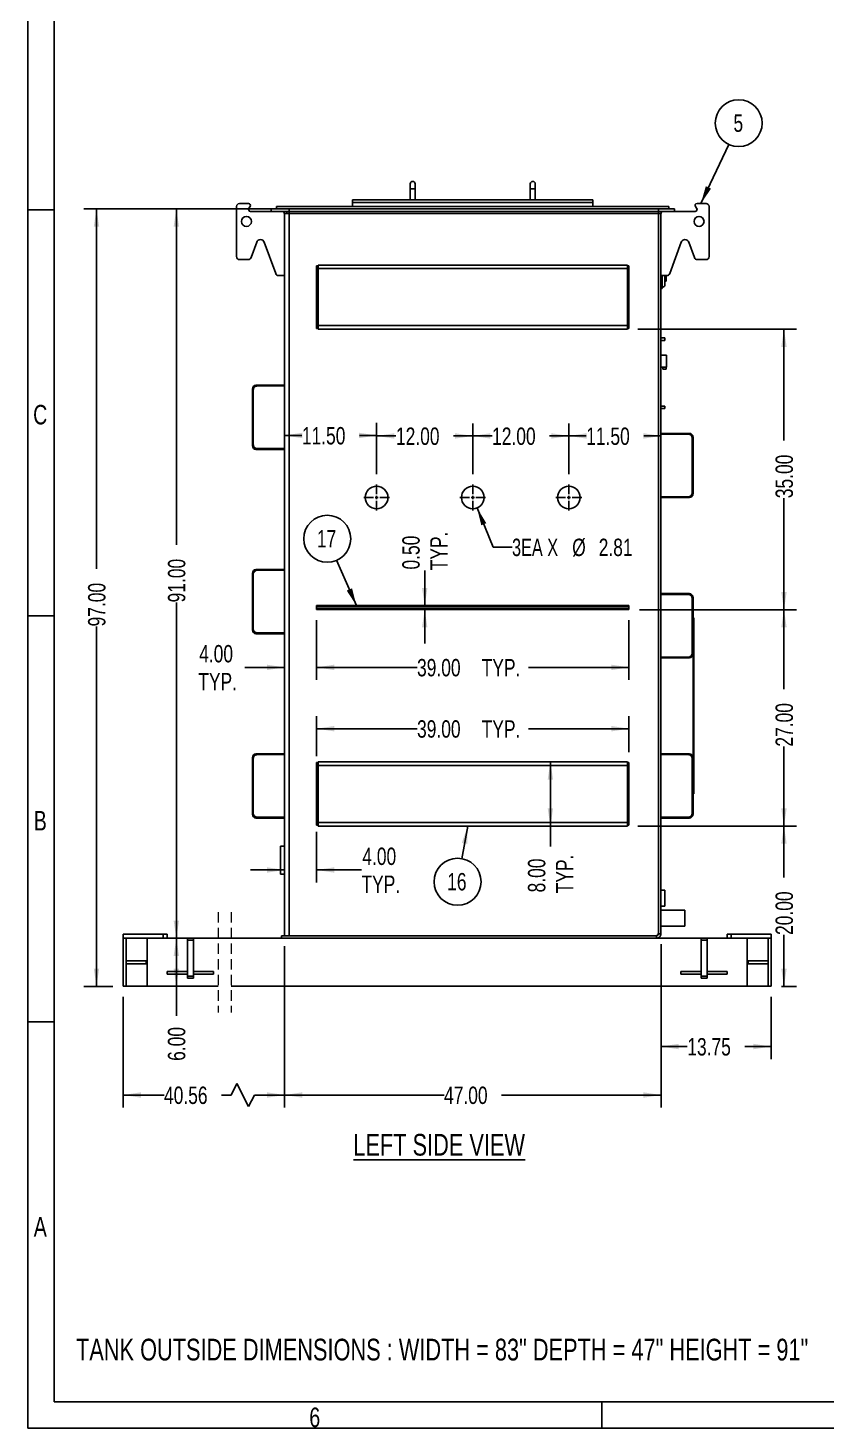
# Model space of a CAD drawing. Header units: inches. Extents: x 0 to 430, y 0 to 304.
# Drawn here: x 0 to 99.6, y 0 to 174.7 of the extents above; entities that cross this region are included whole.
import ezdxf

# ---------------------------------------------------------------- set-up
doc = ezdxf.new("R2010")
doc.units = ezdxf.units.IN
doc.header["$LTSCALE"] = 26
doc.header["$MEASUREMENT"] = 0
doc.linetypes.add('CENTERX2', pattern=[0.8, 0.5, -0.1, 0.1, -0.1])
doc.linetypes.add('HIDDEN', pattern=[0.075, 0.05, -0.025])
doc.layers.add('FORMAT', color=7, linetype='Continuous')
doc.styles.add('SLDTEXTSTYLE0', font='TXT', dxfattribs={"width": 0.75})
doc.styles.add('SLDTEXTSTYLE4', font='TXT', dxfattribs={"width": 0.7})
doc.dimstyles.new('SLDDIMSTYLE1', dxfattribs={"dimtxt": 2.208984, "dimasz": 2.208984, "dimexe": 0, "dimexo": 0.0625, "dimgap": 0.552246, "dimtad": 0, "dimrnd": 1e-09, "dimzin": 12, "dimdsep": 46, "dimtxsty": 'SLDTEXTSTYLE0', "dimsah": 1, "dimcen": 0.09, "dimadec": 0, "dimazin": 3, "dimtfac": 1, "dimtofl": 0, "dimtmove": 0, "dimatfit": 3, "dimfxl": 0, "dimfrac": 2, "dimtolj": 1, "dimtzin": 12, "dimarcsym": 0})
doc.dimstyles.new('SLDDIMSTYLE3', dxfattribs={"dimtxt": 2.208984, "dimasz": 2.208984, "dimexe": 0, "dimexo": 0.0625, "dimgap": 0.552246, "dimtad": 0, "dimrnd": 1e-09, "dimzin": 4, "dimdsep": 46, "dimtxsty": 'SLDTEXTSTYLE0', "dimsah": 1, "dimcen": 0.09, "dimadec": 0, "dimazin": 1, "dimtfac": 1, "dimtofl": 0, "dimtmove": 0, "dimatfit": 3, "dimfxl": 0, "dimfrac": 2, "dimtolj": 1, "dimtzin": 12, "dimarcsym": 0})
doc.dimstyles.new('SLDDIMSTYLE4', dxfattribs={"dimtxt": 2.208984, "dimasz": 2.208984, "dimexe": 0, "dimexo": 0.0625, "dimgap": 0.552246, "dimtad": 0, "dimrnd": 1e-09, "dimzin": 4, "dimdsep": 46, "dimtxsty": 'SLDTEXTSTYLE0', "dimsah": 1, "dimcen": 0.09, "dimadec": 0, "dimazin": 1, "dimtfac": 1, "dimtmove": 0, "dimatfit": 0, "dimfxl": 0, "dimfrac": 2, "dimtolj": 1, "dimtzin": 12, "dimarcsym": 0})
doc.dimstyles.new('SLDDIMSTYLE5', dxfattribs={"dimtxt": 0.18, "dimasz": 2.208984, "dimexe": 0, "dimexo": 0.0625, "dimgap": 0, "dimtad": 0, "dimtih": 1, "dimtoh": 1, "dimdec": 0, "dimrnd": 1e-09, "dimzin": 0, "dimdsep": 46, "dimtxsty": 'Standard', "dimsah": 1, "dimcen": 0.09, "dimadec": 0, "dimazin": 0, "dimtfac": 2.208984, "dimtdec": 0, "dimtofl": 0, "dimtmove": 0, "dimatfit": 3, "dimfxl": 0, "dimfrac": 2, "dimtolj": 1, "dimtzin": 0, "dimarcsym": 0})
doc.dimstyles.new('SLDDIMSTYLE7', dxfattribs={"dimtxt": 2.208984, "dimasz": 2.208984, "dimexe": 0, "dimexo": 0.0625, "dimgap": 0.552246, "dimtad": 0, "dimrnd": 1e-09, "dimzin": 0, "dimdsep": 46, "dimtxsty": 'SLDTEXTSTYLE0', "dimsah": 1, "dimcen": 0.09, "dimadec": 0, "dimazin": 0, "dimtfac": 1, "dimtmove": 0, "dimatfit": 0, "dimfxl": 0, "dimfrac": 2, "dimtolj": 1, "dimtzin": 12, "dimarcsym": 0})
doc.dimstyles.new('SLDDIMSTYLE8', dxfattribs={"dimtxt": 2.208984, "dimasz": 2.208984, "dimexe": 0, "dimexo": 0.0625, "dimgap": 0.552246, "dimtad": 0, "dimtih": 1, "dimtoh": 1, "dimrnd": 1e-09, "dimzin": 12, "dimdsep": 46, "dimtxsty": 'SLDTEXTSTYLE0', "dimsah": 1, "dimcen": 0, "dimadec": 0, "dimazin": 3, "dimtfac": 1, "dimtofl": 0, "dimtmove": 0, "dimatfit": 3, "dimfxl": 0, "dimfrac": 2, "dimtolj": 1, "dimtzin": 12, "dimarcsym": 0})

# ---------------------------------------------------------------- blocks, each defined once
blk = doc.blocks.new('Drawing View40')
at = {"color": 7, "linetype": 'Continuous', "lineweight": 25}
for p, q in [((-15, 0.62), (-15, 0)), ((-15, 0), (-15, -1.37)), ((-15, 0), (-14.38, 0)), ((-14.38, 0), (-14.38, 0.62)), ((-14.38, -1.37), (-14.38, 0)), ((0, 0.62), (0, 0)), ((0, 0), (0, -1.37)), ((0, 0), (0.62, 0)), ((0.62, 0), (0.62, 0.62)), ((0.62, -1.37), (0.62, 0)), ((-22.19, -1.37), (-22.19, -1.69)), ((-22.19, -1.37), (7.81, -1.37)), ((-22.19, -1.69), (7.81, -1.69)), ((-22.19, -1.69), (-22.19, -2.19)), ((7.81, -1.69), (-22.19, -1.69)), ((7.81, -1.37), (7.81, -1.69)), ((7.81, -1.69), (7.81, -2.19)), ((-36.69, -2.19), (-36.69, -8.44)), ((-35.19, -1.81), (-36.31, -1.81)), ((-35.14, -2.41), (-34.99, -2.21)), ((-32.37, -2.81), (-34.94, -2.81)), ((-32.37, -2.5), (-30.12, -2.5)), ((-32.37, -2.81), (-32.37, -2.5)), ((-32.37, -2.81), (-30.12, -2.81)), ((-31.69, -2.19), (17.31, -2.19)), ((-31.69, -2.5), (-31.69, -2.19)), ((-30.69, -3.06), (-30.69, -93.19)), ((-30.12, -3.06), (-30.69, -3.06)), ((-30.12, -2.81), (-30.12, -2.5)), ((-30.12, -2.5), (-30.12, -2.81)), ((16, -2.5), (-30.12, -2.5)), ((16, -2.81), (-30.12, -2.81)), ((-30.12, -2.81), (-30.12, -3.06)), ((-30.12, -3.06), (16, -3.06)), ((-30.12, -3.06), (-30.12, -93.19)), ((16, -2.81), (16, -2.5)), ((16, -2.5), (18, -2.5)), ((16, -2.5), (16, -2.81)), ((16, -2.81), (18, -2.81)), ((16, -3.06), (16, -2.81)), ((16, -3.06), (16, -92.94)), ((16.31, -3.06), (16, -3.06)), ((16.31, -3.06), (16.31, -92.94)), ((17.31, -2.19), (17.31, -2.5)), ((18, -2.81), (18, -2.5)), ((18, -2.81), (20.56, -2.81)), ((20.76, -2.41), (20.61, -2.21)), ((20.81, -1.81), (21.94, -1.81)), ((22.31, -2.19), (22.31, -8.44)), ((-34.86, -8.57), (-34.16, -6.64)), ((-33.22, -6.64), (-31.78, -10.57)), ((18.84, -6.64), (17.4, -10.57)), ((20.49, -8.57), (19.78, -6.64)), ((-35.22, -8.81), (-36.31, -8.81)), ((-26.5, -9.59), (-26.69, -9.59)), ((-26.69, -9.59), (-26.69, -10.09)), ((-26.5, -10.09), (-26.69, -10.09)), ((-26.69, -10.09), (-26.69, -16.91)), ((-26.5, -9.94), (-26.5, -9.5)), ((12.12, -9.5), (-26.5, -9.5)), ((12.12, -9.94), (-26.5, -9.94)), ((-26.5, -9.94), (-26.5, -17.06)), ((12.12, -9.5), (12.12, -9.94)), ((12.31, -9.59), (12.12, -9.59)), ((12.12, -17.06), (12.12, -9.94)), ((12.31, -10.09), (12.12, -10.09)), ((12.31, -9.59), (12.31, -10.09)), ((12.31, -10.09), (12.31, -16.91)), ((20.84, -8.81), (21.94, -8.81)), ((-31.43, -10.81), (-30.69, -10.81)), ((17.05, -10.81), (16.31, -10.81)), ((16.45, -12.41), (16.45, -10.81)), ((16.47, -10.81), (16.47, -12.4)), ((16.8, -12.11), (16.8, -10.89)), ((16.81, -10.91), (16.81, -12.09)), ((16.81, -11.5), (16.94, -11.5)), ((16.94, -10.81), (16.94, -11.5)), ((16.31, -12.41), (16.45, -12.41)), ((-26.5, -16.91), (-26.69, -16.91)), ((-26.69, -16.91), (-26.69, -17.41)), ((-26.5, -17.41), (-26.69, -17.41)), ((-26.5, -17.5), (-26.5, -17.06)), ((-26.5, -17.06), (12.12, -17.06)), ((12.31, -16.91), (12.12, -16.91)), ((12.12, -17.06), (12.12, -17.5)), ((12.31, -17.41), (12.12, -17.41)), ((12.31, -16.91), (12.31, -17.41)), ((-26.5, -17.5), (12.12, -17.5)), ((16.81, -18.59), (16.31, -18.59)), ((16.31, -18.91), (16.81, -18.91)), ((16.81, -18.59), (16.81, -18.91)), ((17, -20.75), (16.31, -20.75)), ((17, -20.75), (17, -22.25)), ((16.31, -22.25), (16.56, -22.25)), ((16.56, -22.25), (16.56, -22.5)), ((16.94, -22.25), (16.56, -22.25)), ((16.94, -22.5), (16.56, -22.5)), ((16.94, -22.25), (17, -22.25)), ((16.94, -22.5), (16.94, -22.25)), ((-34.69, -32.06), (-34.69, -24.94)), ((-34.57, -24.94), (-34.69, -24.94)), ((-34.59, -25.09), (-34.59, -31.91)), ((-34.25, -24.5), (-30.69, -24.5)), ((-34.25, -24.62), (-34.25, -24.5)), ((-30.69, -24.59), (-34.09, -24.59)), ((16.81, -27.09), (16.31, -27.09)), ((16.31, -27.41), (16.81, -27.41)), ((16.81, -27.09), (16.81, -27.41)), ((16.31, -30.5), (19.87, -30.5)), ((16.31, -30.59), (19.72, -30.59)), ((19.87, -30.62), (19.87, -30.5)), ((20.19, -30.94), (20.31, -30.94)), ((20.22, -31.09), (20.22, -37.91)), ((20.31, -30.94), (20.31, -38.06)), ((-34.57, -32.06), (-34.69, -32.06)), ((-34.25, -32.38), (-34.25, -32.5)), ((-30.69, -32.5), (-34.25, -32.5)), ((-34.09, -32.41), (-30.69, -32.41)), ((19.72, -38.41), (16.31, -38.41)), ((19.87, -38.38), (19.87, -38.5)), ((20.19, -38.06), (20.31, -38.06)), ((19.87, -38.5), (16.31, -38.5)), ((-34.69, -55.06), (-34.69, -47.94)), ((-34.57, -47.94), (-34.69, -47.94)), ((-34.59, -48.09), (-34.59, -54.91)), ((-34.25, -47.5), (-30.69, -47.5)), ((-34.25, -47.62), (-34.25, -47.5)), ((-30.69, -47.59), (-34.09, -47.59)), ((16.31, -50.5), (19.87, -50.5)), ((16.31, -50.59), (19.72, -50.59)), ((19.87, -50.62), (19.87, -50.5)), ((12.31, -52), (-26.69, -52)), ((-26.69, -52), (-26.69, -52.13)), ((12.31, -52.13), (-26.69, -52.13)), ((-26.69, -52.13), (-26.69, -52.38)), ((12.31, -52.38), (-26.69, -52.38)), ((-26.69, -52.38), (-26.69, -52.5)), ((12.31, -52), (12.31, -52.13)), ((12.31, -52.13), (12.31, -52.38)), ((12.31, -52.38), (12.31, -52.5)), ((20.19, -50.94), (20.31, -50.94)), ((20.22, -51.09), (20.22, -57.91)), ((20.31, -50.94), (20.31, -58.06)), ((12.31, -52.5), (-26.69, -52.5)), ((20.42, -53.5), (20.31, -53.5)), ((20.42, -53.5), (20.42, -75.5)), ((-34.57, -55.06), (-34.69, -55.06)), ((-34.25, -55.38), (-34.25, -55.5)), ((-30.69, -55.5), (-34.25, -55.5)), ((-34.09, -55.41), (-30.69, -55.41)), ((19.72, -58.41), (16.31, -58.41)), ((19.87, -58.5), (16.31, -58.5)), ((19.87, -58.38), (19.87, -58.5)), ((20.19, -58.06), (20.31, -58.06)), ((20.31, -58.06), (20.31, -70.94)), ((-34.69, -78.06), (-34.69, -70.94)), ((-34.57, -70.94), (-34.69, -70.94)), ((-34.59, -71.09), (-34.59, -77.91)), ((-34.25, -70.5), (-30.69, -70.5)), ((-34.25, -70.62), (-34.25, -70.5)), ((-30.69, -70.59), (-34.09, -70.59)), ((-26.5, -71.59), (-26.69, -71.59)), ((-26.69, -71.59), (-26.69, -72.09)), ((-26.5, -71.94), (-26.5, -71.5)), ((12.12, -71.5), (-26.5, -71.5)), ((12.12, -71.5), (12.12, -71.94)), ((12.31, -71.59), (12.12, -71.59)), ((12.31, -71.59), (12.31, -72.09)), ((16.31, -70.5), (19.87, -70.5)), ((16.31, -70.59), (19.72, -70.59)), ((19.87, -70.62), (19.87, -70.5)), ((20.19, -70.94), (20.31, -70.94)), ((20.22, -71.09), (20.22, -77.91)), ((20.31, -70.94), (20.31, -78.06)), ((-26.5, -72.09), (-26.69, -72.09)), ((-26.69, -72.09), (-26.69, -78.91)), ((12.12, -71.94), (-26.5, -71.94)), ((-26.5, -71.94), (-26.5, -79.06)), ((12.12, -79.06), (12.12, -71.94)), ((12.31, -72.09), (12.12, -72.09)), ((12.31, -72.09), (12.31, -78.91)), ((20.42, -75.5), (20.31, -75.5)), ((-34.57, -78.06), (-34.69, -78.06)), ((-34.25, -78.38), (-34.25, -78.5)), ((-30.69, -78.5), (-34.25, -78.5)), ((-34.09, -78.41), (-30.69, -78.41)), ((19.72, -78.41), (16.31, -78.41)), ((19.87, -78.5), (16.31, -78.5)), ((19.87, -78.38), (19.87, -78.5)), ((20.19, -78.06), (20.31, -78.06)), ((-26.5, -78.91), (-26.69, -78.91)), ((-26.69, -78.91), (-26.69, -79.41)), ((-26.5, -79.41), (-26.69, -79.41)), ((-26.5, -79.5), (-26.5, -79.06)), ((-26.5, -79.06), (12.12, -79.06)), ((-26.5, -79.5), (12.12, -79.5)), ((12.31, -78.91), (12.12, -78.91)), ((12.12, -79.06), (12.12, -79.5)), ((12.31, -79.41), (12.12, -79.41)), ((12.31, -78.91), (12.31, -79.41)), ((-30.69, -82), (-31.19, -82)), ((-31.19, -82), (-31.19, -85.5)), ((-30.69, -85.5), (-31.19, -85.5)), ((16.31, -87.5), (16.81, -87.5)), ((16.81, -89.5), (16.81, -87.5)), ((16.31, -89.5), (16.81, -89.5)), ((19.31, -90), (16.31, -90)), ((19.31, -90), (19.31, -92)), ((16.31, -92), (19.31, -92)), ((-50.82, -93.5), (-50.82, -93)), ((-50.82, -93), (-45.82, -93)), ((-50.82, -93.5), (-45.82, -93.5)), ((-50.82, -93.5), (-50.45, -93.5)), ((-50.82, -99.5), (-50.82, -93.5)), ((-50.45, -99.5), (-50.45, -93.5)), ((-47.82, -99.5), (-47.82, -93.5)), ((-45.82, -93.5), (-45.82, -93)), ((-45.82, -93), (-45.32, -93)), ((-45.32, -93.5), (-45.82, -93.5)), ((-45.32, -93), (-45.32, -93.5)), ((-45.32, -93.5), (-42.82, -93.5)), ((-42.82, -93.5), (-42.07, -93.5)), ((-42.82, -93.5), (-42.82, -93.75)), ((-42.82, -93.75), (-42.07, -93.75)), ((-42.82, -98.25), (-42.82, -93.75)), ((-42.07, -93.5), (-38.98, -93.5)), ((-42.07, -93.5), (-42.07, -93.75)), ((-42.07, -93.75), (-42.07, -98.25)), ((-37.35, -93.5), (-31.06, -93.5)), ((-31.06, -93.5), (-31.06, -93.19)), ((15.75, -93.19), (-31.06, -93.19)), ((15.75, -93.5), (-31.06, -93.5)), ((15.75, -93.19), (15.75, -93.5)), ((15.75, -93.5), (21.31, -93.5)), ((16, -92.94), (16.31, -92.94)), ((21.31, -93.5), (22.06, -93.5)), ((21.31, -93.75), (21.31, -93.5)), ((21.31, -93.75), (22.06, -93.75)), ((21.31, -98.25), (21.31, -93.75)), ((22.06, -93.5), (24.56, -93.5)), ((22.06, -93.75), (22.06, -93.5)), ((22.06, -93.75), (22.06, -98.25)), ((24.56, -93.5), (24.56, -93)), ((24.56, -93), (25.06, -93)), ((25.06, -93.5), (24.56, -93.5)), ((25.06, -93), (25.06, -93.5)), ((25.06, -93), (30.06, -93)), ((25.06, -93.5), (30.06, -93.5)), ((27.06, -99.5), (27.06, -93.5)), ((29.69, -93.5), (30.06, -93.5)), ((29.69, -99.5), (29.69, -93.5)), ((30.06, -93.5), (30.06, -93)), ((30.06, -99.5), (30.06, -93.5)), ((-50.45, -96.31), (-47.95, -96.31)), ((-50.45, -96.69), (-47.95, -96.69)), ((-47.95, -96.31), (-47.95, -96.69)), ((-45.32, -97.63), (-45.32, -98)), ((-45.32, -97.63), (-42.82, -97.63)), ((-42.07, -97.63), (-39.57, -97.63)), ((-39.57, -97.63), (-39.57, -98)), ((18.81, -97.63), (18.81, -98)), ((18.81, -97.63), (21.31, -97.63)), ((22.06, -97.63), (24.56, -97.63)), ((24.56, -97.63), (24.56, -98)), ((27.19, -96.31), (27.19, -96.69)), ((27.19, -96.31), (29.69, -96.31)), ((27.19, -96.69), (29.69, -96.69)), ((-50.82, -99.5), (-50.45, -99.5)), ((-50.45, -99.5), (-47.82, -99.5)), ((-47.82, -99.5), (-38.98, -99.5)), ((-45.32, -98), (-42.82, -98)), ((-42.82, -98.25), (-42.07, -98.25)), ((-42.82, -98.25), (-42.82, -98.5)), ((-42.82, -98.5), (-42.07, -98.5)), ((-42.07, -98), (-39.57, -98)), ((-42.07, -98.25), (-42.07, -98.5)), ((-37.35, -99.5), (27.06, -99.5)), ((18.81, -98), (21.31, -98)), ((21.31, -98.25), (22.06, -98.25)), ((21.31, -98.5), (21.31, -98.25)), ((21.31, -98.5), (22.06, -98.5)), ((22.06, -98), (24.56, -98)), ((22.06, -98.5), (22.06, -98.25)), ((27.06, -99.5), (29.69, -99.5)), ((29.69, -99.5), (30.06, -99.5))]:
    blk.add_line(p, q, dxfattribs=at)
for centre, radius in [((-35.44, -4.06), 0.625), ((21.06, -4.06), 0.625), ((-19.19, -38.5), 1.41), ((-7.19, -38.5), 1.41), ((4.81, -38.5), 1.41)]:
    blk.add_circle(centre, radius, dxfattribs=at)
for centre, radius, start, end in [((-14.69, 0.62), 0.312, 0.0002, 179.9998), ((0.31, 0.62), 0.312, 0.0002, 179.9998), ((-36.31, -2.19), 0.375, 90.0007, 179.999), ((-35.19, -2.06), 0.25, 323.1302, 90.0002), ((-34.94, -2.56), 0.25, 143.1305, 269.9993), ((-30.99, -3.11), 0.3, 0.0003, 89.9999), ((-30.94, -3.06), 0.25, 359.9994, 90.0014), ((-30.94, -3.06), 0.562, 359.9995, 26.3887), ((16.56, -3.06), 0.563, 153.6132, 179.9994), ((16.61, -3.11), 0.3, 89.9999, 180.0001), ((16.56, -3.06), 0.25, 89.9984, 180.0011), ((20.81, -2.06), 0.25, 90.0001, 216.8698), ((20.56, -2.56), 0.25, 270.0006, 36.8699), ((21.94, -2.19), 0.375, 0.0001, 89.9999), ((-33.69, -6.81), 0.5, 20.1462, 159.8538), ((19.31, -6.81), 0.5, 20.1462, 159.8538), ((-36.31, -8.44), 0.375, 179.9998, 270.0006), ((-35.22, -8.44), 0.375, 269.9986, 339.8549), ((20.84, -8.44), 0.375, 200.1454, 270.0009), ((21.94, -8.44), 0.375, 269.9989, 0.0011), ((-31.43, -10.44), 0.375, 200.1454, 270.0004), ((17.17, -12.85), 0.83, 116.0321, 147.1416), ((17.17, -10.15), 0.83, 233.091, 243.9695), ((16.79, -10.91), 0.02, 359.989, 63.976), ((16.79, -12.09), 0.02, 296.024, 0.011), ((17.05, -10.44), 0.375, 269.9999, 339.8543), ((16.45, -12.39), 0.02, 270.0003, 327.1477), ((-34.25, -24.94), 0.438, 90.0001, 179.9999), ((-34.09, -25.09), 0.5, 90, 180.0001), ((19.72, -31.09), 0.5, 0.0003, 89.9999), ((19.87, -30.94), 0.437, 359.9999, 89.9998), ((-34.25, -32.06), 0.438, 180.0001, 269.9999), ((-34.09, -31.91), 0.5, 179.9999, 270), ((19.72, -37.91), 0.5, 270.0001, 359.9995), ((19.87, -38.06), 0.438, 270.0004, 359.9999), ((-34.25, -47.94), 0.438, 90.0002, 179.9998), ((-34.09, -48.09), 0.5, 90.0001, 180), ((19.72, -51.09), 0.5, 0.0002, 90.0001), ((19.87, -50.94), 0.437, 360, 89.9998), ((-34.25, -55.06), 0.438, 180.0002, 269.9999), ((-34.09, -54.91), 0.5, 180, 270), ((19.72, -57.91), 0.5, 270.0001, 359.9995), ((19.87, -58.06), 0.437, 270.0002, 0.0001), ((-34.25, -70.94), 0.438, 90.0001, 179.9999), ((-34.09, -71.09), 0.5, 90, 180.0001), ((19.72, -71.09), 0.5, 0.0001, 90.0002), ((19.87, -70.94), 0.437, 359.9999, 89.9998), ((-34.25, -78.06), 0.438, 180.0001, 269.9999), ((-34.09, -77.91), 0.5, 180.0001, 269.9998), ((19.72, -77.91), 0.5, 270.0003, 359.9994), ((19.87, -78.06), 0.437, 270.0002, 0.0001), ((15.69, -92.88), 0.313, 270.0003, 0.0001), ((15.75, -92.94), 0.563, 270, 0.0002), ((15.75, -92.94), 0.25, 270.0006, 359.9994)]:
    blk.add_arc(centre, radius, start, end, dxfattribs=at)
blk = doc.blocks.new('_D_34')
at = {"layer": 'FORMAT'}
for p, q in [((32.03, 60.13), (32.03, 39.99)), ((79.03, 60.38), (79.03, 39.99)), ((32.03, 41.55), (51.94, 41.55)), ((79.03, 41.55), (59.12, 41.55))]:
    blk.add_line(p, q, dxfattribs=at)
for points in [[(32.03, 41.55), (34.24, 41.21), (34.24, 41.89)], [(79.03, 41.55), (76.82, 41.89), (76.82, 41.21)]]:
    blk.add_solid(points, dxfattribs=at)
at = {"layer": 'FORMAT', "insert": (51.94, 42.6), "char_height": 2.167, "attachment_point": 1, "style": 'SLDTEXTSTYLE0'}
blk.add_mtext('47.00', dxfattribs=at)
blk = doc.blocks.new('_D_35')
at = {"layer": 'FORMAT'}
for p, q in [((43.53, 119.02), (43.53, 125.41)), ((32.03, 123.85), (34.19, 123.85)), ((43.53, 123.85), (41.37, 123.85))]:
    blk.add_line(p, q, dxfattribs=at)
for points in [[(32.03, 123.85), (34.24, 123.51), (34.24, 124.19)], [(43.53, 123.85), (41.32, 124.19), (41.32, 123.51)]]:
    blk.add_solid(points, dxfattribs=at)
at = {"layer": 'FORMAT', "insert": (34.19, 124.9), "char_height": 2.167, "attachment_point": 1, "style": 'SLDTEXTSTYLE0'}
blk.add_mtext('11.50', dxfattribs=at)
blk = doc.blocks.new('_D_36')
at = {"layer": 'FORMAT'}
for p, q in [((43.53, 119.02), (43.53, 125.35)), ((55.53, 119.02), (55.53, 125.35)), ((43.53, 123.79), (45.94, 123.79)), ((55.53, 123.79), (53.12, 123.79))]:
    blk.add_line(p, q, dxfattribs=at)
for points in [[(43.53, 123.79), (45.74, 123.45), (45.74, 124.13)], [(55.53, 123.79), (53.32, 124.13), (53.32, 123.45)]]:
    blk.add_solid(points, dxfattribs=at)
at = {"layer": 'FORMAT', "insert": (45.94, 124.84), "char_height": 2.167, "attachment_point": 1, "style": 'SLDTEXTSTYLE0'}
blk.add_mtext('12.00', dxfattribs=at)
blk = doc.blocks.new('_D_37')
at = {"layer": 'FORMAT'}
for p, q in [((55.53, 119.02), (55.53, 125.35)), ((67.53, 119.02), (67.53, 125.35)), ((55.53, 123.79), (57.94, 123.79)), ((67.53, 123.79), (65.12, 123.79))]:
    blk.add_line(p, q, dxfattribs=at)
for points in [[(55.53, 123.79), (57.74, 123.45), (57.74, 124.13)], [(67.53, 123.79), (65.32, 124.13), (65.32, 123.45)]]:
    blk.add_solid(points, dxfattribs=at)
at = {"layer": 'FORMAT', "insert": (57.94, 124.84), "char_height": 2.167, "attachment_point": 1, "style": 'SLDTEXTSTYLE0'}
blk.add_mtext('12.00', dxfattribs=at)
blk = doc.blocks.new('_D_38')
at = {"layer": 'FORMAT'}
for p, q in [((67.53, 119.02), (67.53, 125.35)), ((67.53, 123.79), (69.69, 123.79)), ((79.03, 123.79), (76.87, 123.79))]:
    blk.add_line(p, q, dxfattribs=at)
for points in [[(67.53, 123.79), (69.74, 123.45), (69.74, 124.13)], [(79.03, 123.79), (76.82, 124.13), (76.82, 123.45)]]:
    blk.add_solid(points, dxfattribs=at)
at = {"layer": 'FORMAT', "insert": (69.69, 124.84), "char_height": 2.167, "attachment_point": 1, "style": 'SLDTEXTSTYLE0'}
blk.add_mtext('11.50', dxfattribs=at)
blk = doc.blocks.new('_D_39')
at = {"layer": 'FORMAT'}
for p, q in [((36.03, 100.81), (36.03, 93.35)), ((32.03, 94.91), (27.08, 94.91)), ((36.03, 94.91), (40.27, 94.91))]:
    blk.add_line(p, q, dxfattribs=at)
for points in [[(32.03, 94.91), (29.82, 95.25), (29.82, 94.57)], [(36.03, 94.91), (38.24, 94.57), (38.24, 95.25)]]:
    blk.add_solid(points, dxfattribs=at)
at = {"layer": 'FORMAT', "char_height": 2.167, "attachment_point": 1, "style": 'SLDTEXTSTYLE0'}
for s, insert in [('4.00', (21.37, 97.7)), ('TYP.', (21.26, 94.22))]:
    blk.add_mtext(s, dxfattribs=dict(at, insert=insert))
blk = doc.blocks.new('_D_40')
at = {"layer": 'FORMAT'}
for p, q in [((36.03, 100.81), (36.03, 93.35)), ((75.03, 100.81), (75.03, 93.35)), ((36.03, 94.91), (48.57, 94.91)), ((75.03, 94.91), (62.48, 94.91))]:
    blk.add_line(p, q, dxfattribs=at)
for points in [[(36.03, 94.91), (38.24, 94.57), (38.24, 95.25)], [(75.03, 94.91), (72.82, 95.25), (72.82, 94.57)]]:
    blk.add_solid(points, dxfattribs=at)
at = {"layer": 'FORMAT', "char_height": 2.167, "attachment_point": 1, "style": 'SLDTEXTSTYLE0'}
for s, insert in [('39.00', (48.57, 95.96)), ('TYP.', (56.64, 95.96))]:
    blk.add_mtext(s, dxfattribs=dict(at, insert=insert))
blk = doc.blocks.new('_D_41')
at = {"layer": 'FORMAT'}
for p, q in [((49.53, 102.61), (49.53, 107.02)), ((49.53, 102.11), (49.53, 97.87))]:
    blk.add_line(p, q, dxfattribs=at)
for points in [[(49.53, 102.61), (49.87, 104.82), (49.19, 104.82)], [(49.53, 102.11), (49.19, 99.9), (49.87, 99.9)]]:
    blk.add_solid(points, dxfattribs=at)
at = {"layer": 'FORMAT', "char_height": 2.167, "attachment_point": 1, "rotation": 90, "style": 'SLDTEXTSTYLE0'}
for s, insert in [('0.50', (46.73, 107.12)), ('TYP.', (50.22, 107.02))]:
    blk.add_mtext(s, dxfattribs=dict(at, insert=insert))
blk = doc.blocks.new('_D_42')
at = {"layer": 'FORMAT'}
for p, q in [((76.14, 75.11), (95.94, 75.11)), ((94.38, 75.11), (94.38, 68.7)), ((94.38, 55.11), (94.38, 61.52)), ((94.08, 55.11), (95.94, 55.11))]:
    blk.add_line(p, q, dxfattribs=at)
for points in [[(94.38, 75.11), (94.04, 72.9), (94.72, 72.9)], [(94.38, 55.11), (94.72, 57.32), (94.04, 57.32)]]:
    blk.add_solid(points, dxfattribs=at)
at = {"layer": 'FORMAT', "insert": (93.33, 61.52), "char_height": 2.167, "attachment_point": 1, "rotation": 90, "style": 'SLDTEXTSTYLE0'}
blk.add_mtext('20.00', dxfattribs=at)
blk = doc.blocks.new('_D_43')
at = {"layer": 'FORMAT'}
for p, q in [((76.33, 102.11), (95.94, 102.11)), ((94.38, 102.11), (94.38, 92.2)), ((94.38, 75.11), (94.38, 85.02)), ((76.14, 75.11), (95.94, 75.11))]:
    blk.add_line(p, q, dxfattribs=at)
for points in [[(94.38, 102.11), (94.04, 99.9), (94.72, 99.9)], [(94.38, 75.11), (94.72, 77.32), (94.04, 77.32)]]:
    blk.add_solid(points, dxfattribs=at)
at = {"layer": 'FORMAT', "insert": (93.33, 85.02), "char_height": 2.167, "attachment_point": 1, "rotation": 90, "style": 'SLDTEXTSTYLE0'}
blk.add_mtext('27.00', dxfattribs=at)
blk = doc.blocks.new('_D_44')
at = {"layer": 'FORMAT'}
for p, q in [((76.14, 137.11), (95.94, 137.11)), ((94.38, 137.11), (94.38, 123.2)), ((94.38, 102.11), (94.38, 116.02)), ((76.33, 102.11), (95.94, 102.11))]:
    blk.add_line(p, q, dxfattribs=at)
for points in [[(94.38, 137.11), (94.04, 134.9), (94.72, 134.9)], [(94.38, 102.11), (94.72, 104.32), (94.04, 104.32)]]:
    blk.add_solid(points, dxfattribs=at)
at = {"layer": 'FORMAT', "insert": (93.33, 116.02), "char_height": 2.167, "attachment_point": 1, "rotation": 90, "style": 'SLDTEXTSTYLE0'}
blk.add_mtext('35.00', dxfattribs=at)
blk = doc.blocks.new('_D_45')
at = {"layer": 'FORMAT'}
for p, q in [((32.03, 60.13), (32.03, 39.99)), ((11.89, 53.81), (11.89, 39.99)), ((26.09, 42.99), (25.37, 41.55)), ((27.54, 40.1), (26.09, 42.99)), ((11.89, 41.55), (16.98, 41.55)), ((25.37, 41.55), (24.16, 41.55)), ((28.26, 41.55), (27.54, 40.1)), ((32.03, 41.55), (28.26, 41.55))]:
    blk.add_line(p, q, dxfattribs=at)
for points in [[(11.89, 41.55), (14.1, 41.21), (14.1, 41.89)], [(32.03, 41.55), (29.82, 41.89), (29.82, 41.21)]]:
    blk.add_solid(points, dxfattribs=at)
at = {"layer": 'FORMAT', "insert": (16.98, 42.6), "char_height": 2.167, "attachment_point": 1, "style": 'SLDTEXTSTYLE0'}
blk.add_mtext('40.56', dxfattribs=at)
blk = doc.blocks.new('_D_46')
at = {"layer": 'FORMAT'}
for p, q in [((79.03, 60.38), (79.03, 46.04)), ((92.78, 53.81), (92.78, 46.04)), ((79.03, 47.6), (82.31, 47.6)), ((92.78, 47.6), (89.49, 47.6))]:
    blk.add_line(p, q, dxfattribs=at)
for points in [[(79.03, 47.6), (81.24, 47.26), (81.24, 47.94)], [(92.78, 47.6), (90.57, 47.94), (90.57, 47.26)]]:
    blk.add_solid(points, dxfattribs=at)
at = {"layer": 'FORMAT', "insert": (82.31, 48.65), "char_height": 2.167, "attachment_point": 1, "style": 'SLDTEXTSTYLE0'}
blk.add_mtext('13.75', dxfattribs=at)
blk = doc.blocks.new('_D_47')
at = {"layer": 'FORMAT'}
for p, q in [((77.41, 152.11), (16.96, 152.11)), ((18.52, 152.11), (18.52, 110.2)), ((18.52, 61.11), (18.52, 103.02)), ((30.35, 61.11), (16.96, 61.11))]:
    blk.add_line(p, q, dxfattribs=at)
for points in [[(18.52, 152.11), (18.18, 149.9), (18.86, 149.9)], [(18.52, 61.11), (18.86, 63.32), (18.18, 63.32)]]:
    blk.add_solid(points, dxfattribs=at)
at = {"layer": 'FORMAT', "insert": (17.47, 103.02), "char_height": 2.167, "attachment_point": 1, "rotation": 90, "style": 'SLDTEXTSTYLE0'}
blk.add_mtext('91.00', dxfattribs=at)
blk = doc.blocks.new('_D_48')
at = {"layer": 'FORMAT'}
for p, q in [((85.98, 61.11), (16.96, 61.11)), ((18.52, 61.11), (18.52, 55.11)), ((18.52, 55.11), (18.52, 51.42))]:
    blk.add_line(p, q, dxfattribs=at)
for points in [[(18.52, 61.11), (18.18, 58.9), (18.86, 58.9)], [(18.52, 55.11), (18.86, 57.32), (18.18, 57.32)]]:
    blk.add_solid(points, dxfattribs=at)
at = {"layer": 'FORMAT', "insert": (17.47, 45.81), "char_height": 2.167, "attachment_point": 1, "rotation": 90, "style": 'SLDTEXTSTYLE0'}
blk.add_mtext('6.00', dxfattribs=at)
blk = doc.blocks.new('_D_49')
at = {"layer": 'FORMAT'}
for p, q in [((36.03, 74.41), (36.03, 68.07)), ((32.03, 69.63), (27.78, 69.63)), ((36.03, 69.63), (41.63, 69.63))]:
    blk.add_line(p, q, dxfattribs=at)
for points in [[(32.03, 69.63), (29.82, 69.97), (29.82, 69.29)], [(36.03, 69.63), (38.24, 69.29), (38.24, 69.97)]]:
    blk.add_solid(points, dxfattribs=at)
at = {"layer": 'FORMAT', "char_height": 2.167, "attachment_point": 1, "style": 'SLDTEXTSTYLE0'}
for s, insert in [('4.00', (41.74, 72.42)), ('TYP.', (41.63, 68.94))]:
    blk.add_mtext(s, dxfattribs=dict(at, insert=insert))
blk = doc.blocks.new('_D_50')
at = {"layer": 'FORMAT'}
for p, q in [((36.03, 83.82), (36.03, 88.82)), ((75.03, 84.32), (75.03, 88.82)), ((36.03, 87.26), (48.57, 87.26)), ((75.03, 87.26), (62.48, 87.26))]:
    blk.add_line(p, q, dxfattribs=at)
for points in [[(36.03, 87.26), (38.24, 86.92), (38.24, 87.6)], [(75.03, 87.26), (72.82, 87.6), (72.82, 86.92)]]:
    blk.add_solid(points, dxfattribs=at)
at = {"layer": 'FORMAT', "char_height": 2.167, "attachment_point": 1, "style": 'SLDTEXTSTYLE0'}
for s, insert in [('39.00', (48.57, 88.31)), ('TYP.', (56.64, 88.31))]:
    blk.add_mtext(s, dxfattribs=dict(at, insert=insert))
blk = doc.blocks.new('_D_51')
at = {"layer": 'FORMAT'}
for p, q in [((65.22, 83.11), (65.22, 75.11)), ((65.22, 75.11), (65.22, 72.54))]:
    blk.add_line(p, q, dxfattribs=at)
for points in [[(65.22, 83.11), (64.88, 80.9), (65.56, 80.9)], [(65.22, 75.11), (65.56, 77.32), (64.88, 77.32)]]:
    blk.add_solid(points, dxfattribs=at)
at = {"layer": 'FORMAT', "char_height": 2.167, "attachment_point": 1, "rotation": 90, "style": 'SLDTEXTSTYLE0'}
for s, insert in [('8.00', (62.42, 66.83)), ('TYP.', (65.91, 66.72))]:
    blk.add_mtext(s, dxfattribs=dict(at, insert=insert))
blk = doc.blocks.new('_D_52')
at = {"layer": 'FORMAT'}
for p, q in [((56.06, 114.81), (58.09, 109.92)), ((58.09, 109.92), (60.43, 109.92))]:
    blk.add_line(p, q, dxfattribs=at)
blk.add_solid([(56.06, 114.81), (56.59, 112.64), (57.22, 112.9)], dxfattribs=at)
at = {"layer": 'FORMAT', "char_height": 2.167, "attachment_point": 1}
for s, insert, style in [('3EA X', (60.43, 110.97), 'SLDTEXTSTYLE4'), ('%%c', (67.94, 110.97), 'SLDTEXTSTYLE0'), ('2.81', (71.25, 110.97), 'SLDTEXTSTYLE0')]:
    blk.add_mtext(s, dxfattribs=dict(at, insert=insert, style=style))
blk = doc.blocks.new('_D_53')
at = {"layer": 'FORMAT'}
for p, q in [((29.04, 152.11), (6.99, 152.11)), ((8.55, 152.11), (8.55, 107.2)), ((8.55, 55.11), (8.55, 100.02)), ((10.59, 55.11), (6.99, 55.11))]:
    blk.add_line(p, q, dxfattribs=at)
for points in [[(8.55, 152.11), (8.21, 149.9), (8.89, 149.9)], [(8.55, 55.11), (8.89, 57.32), (8.21, 57.32)]]:
    blk.add_solid(points, dxfattribs=at)
at = {"layer": 'FORMAT', "insert": (7.5, 100.02), "char_height": 2.167, "attachment_point": 1, "rotation": 90, "style": 'SLDTEXTSTYLE0'}
blk.add_mtext('97.00', dxfattribs=at)
blk = doc.blocks.new('SW_NOTE_0_16')
at = {"layer": 'FORMAT', "color": 0}
blk.add_circle((1.25, 2.65), 2.93, dxfattribs=at)
at = {"layer": 'FORMAT', "color": 0, "insert": (1.2, 3.74), "char_height": 2.17, "attachment_point": 2, "style": 'SLDTEXTSTYLE0'}
blk.add_mtext('5', dxfattribs=at)
blk = doc.blocks.new('SW_NOTE_0_17')
at = {"layer": 'FORMAT', "color": 0}
blk.add_circle((-0.52, -2.88), 2.93, dxfattribs=at)
at = {"layer": 'FORMAT', "color": 0, "insert": (-0.61, -1.79), "char_height": 2.167, "attachment_point": 2, "style": 'SLDTEXTSTYLE0'}
blk.add_mtext('16', dxfattribs=at)
blk = doc.blocks.new('SW_NOTE_0_18')
at = {"layer": 'FORMAT', "color": 0}
blk.add_circle((-1.17, 2.68), 2.93, dxfattribs=at)
at = {"layer": 'FORMAT', "color": 0, "insert": (-1.26, 3.77), "char_height": 2.167, "attachment_point": 2, "style": 'SLDTEXTSTYLE0'}
blk.add_mtext('17', dxfattribs=at)
blk = doc.blocks.new('SW_CENTERMARKSYMBOL_13')
at = {"layer": 'FORMAT', "color": 0, "linetype": 'CENTERX2'}
for p, q in [((-0.4, 0), (-1.61, 0)), ((0, 0), (-0.2, 0)), ((0, 0.4), (0, 1.61)), ((0, 0), (0, 0.2)), ((0, 0), (0, -0.2)), ((0, 0), (0.2, 0)), ((0.4, 0), (1.61, 0)), ((0, -0.4), (0, -1.61))]:
    blk.add_line(p, q, dxfattribs=at)
blk = doc.blocks.new('SW_CENTERMARKSYMBOL_14')
at = {"layer": 'FORMAT', "color": 0, "linetype": 'CENTERX2'}
for p, q in [((-0.4, 0), (-1.61, 0)), ((0, 0), (-0.2, 0)), ((0, 0.4), (0, 1.61)), ((0, 0), (0, 0.2)), ((0, 0), (0, -0.2)), ((0, 0), (0.2, 0)), ((0.4, 0), (1.61, 0)), ((0, -0.4), (0, -1.61))]:
    blk.add_line(p, q, dxfattribs=at)
blk = doc.blocks.new('SW_CENTERMARKSYMBOL_15')
at = {"layer": 'FORMAT', "color": 0, "linetype": 'CENTERX2'}
for p, q in [((-0.4, 0), (-1.61, 0)), ((0, 0), (-0.2, 0)), ((0, 0.4), (0, 1.61)), ((0, 0), (0, 0.2)), ((0, 0), (0, -0.2)), ((0, 0), (0.2, 0)), ((0.4, 0), (1.61, 0)), ((0, -0.4), (0, -1.61))]:
    blk.add_line(p, q, dxfattribs=at)

msp = doc.modelspace()

# ---------------------------------------------------------------- linework, layer by layer
at = {"color": 7, "linetype": 'HIDDEN', "lineweight": 18}
for p, q in [((23.736, 64.363), (23.736, 51.863)), ((25.361, 64.363), (25.361, 51.863))]:
    msp.add_line(p, q, dxfattribs=at)
at = {"layer": 'FORMAT', "linetype": 'Continuous', "lineweight": 25}
for p, q in [((0, 0), (0, 304.016)), ((3.25, 3.25), (3.25, 300.766)), ((-0.001, 152.008), (3.251, 152.008)), ((3.25, 152.008), (0, 152.008)), ((3.25, 101.339), (0, 101.339)), ((3.25, 50.669), (0, 50.669)), ((426.671, 3.25), (3.25, 3.25)), ((71.654, 3.25), (71.654, 0)), ((429.921, 0), (0, 0))]:
    msp.add_line(p, q, dxfattribs=at)
at = {"layer": 'FORMAT'}
msp.add_line((54.151, 71.041), (54.892, 75.113), dxfattribs=at)
msp.add_solid([(54.892, 75.113), (54.162, 73.001), (54.831, 72.879)], dxfattribs=at)

# ---------------------------------------------------------------- block references
at = {"color": 7, "linetype": 'Continuous', "lineweight": 25}
msp.add_blockref('Drawing View40', (62.714, 154.613), dxfattribs=at)
at = {"layer": 'FORMAT'}
for name, p in [('SW_NOTE_0_16', (87.479, 160.168)), ('SW_NOTE_0_18', (38.533, 108.28)), ('SW_NOTE_0_17', (54.151, 71.041))]:
    msp.add_blockref(name, p, dxfattribs=at)
at = {"layer": 'FORMAT', "linetype": 'CENTERX2'}
for name, p in [('SW_CENTERMARKSYMBOL_13', (43.526, 116.113)), ('SW_CENTERMARKSYMBOL_14', (55.526, 116.113)), ('SW_CENTERMARKSYMBOL_15', (67.526, 116.113))]:
    msp.add_blockref(name, p, dxfattribs=at)

# ---------------------------------------------------------------- texts
at = {"layer": 'FORMAT', "style": 'SLDTEXTSTYLE0'}
for s, insert, char_height, attachment_point in [('C', (1.524, 127.665), 2.438, 2), ('B', (1.533, 76.996), 2.438, 2), ('\\LLEFT SIDE VIEW', (40.618, 36.697), 2.70833, 1), ('A', (1.535, 26.327), 2.438, 2), ('TANK OUTSIDE DIMENSIONS : WIDTH = 83" DEPTH = 47" HEIGHT = 91"', (5.998, 11.138), 2.70833, 1), ('6', (35.801, 2.552), 2.438, 2)]:
    msp.add_mtext(s, dxfattribs=dict(at, insert=insert, char_height=char_height, attachment_point=attachment_point))

# ---------------------------------------------------------------- dimensions: what is measured, and where the dimension line sits
at = {"layer": 'FORMAT'}
for base, p1, p2, angle, picture, middle in [((8.551, 152.113), (11.892, 55.113), (30.339, 152.113), 90, '_D_53', (8.551, 103.613)), ((18.516, 152.113), (31.651, 61.113), (78.714, 152.113), 90, '_D_47', (18.516, 106.613)), ((43.526, 123.85), (32.026, 151.551), (43.526, 117.719), 0, '_D_35', (37.776, 123.85)), ((94.379, 137.113), (75.026, 102.113), (74.839, 137.113), 90, '_D_44', (94.379, 119.613)), ((94.379, 102.113), (74.839, 75.113), (75.026, 102.113), 90, '_D_43', (94.379, 88.613)), ((94.379, 75.113), (92.776, 55.113), (74.839, 75.113), 90, '_D_42', (94.379, 65.113)), ((79.026, 41.549), (32.026, 61.426), (79.026, 61.676), 0, '_D_34', (55.526, 41.549)), ((18.516, 61.113), (11.892, 55.113), (87.276, 61.113), 90, '_D_48', (18.516, 48.617))]:
    dim = msp.add_linear_dim(base=base, p1=p1, p2=p2, angle=angle, dimstyle='SLDDIMSTYLE3', dxfattribs=at)
    dim.commit()
    dim.dimension.update_dxf_attribs({"geometry": picture, "text_midpoint": middle, "dimtype": 160})
for base, p1, p2, dimstyle, picture, middle in [((79.026, 123.787), (67.526, 117.719), (79.026, 151.551), 'SLDDIMSTYLE3', '_D_38', (73.276, 123.787)), ((55.526, 123.787), (43.526, 117.719), (55.526, 117.719), 'SLDDIMSTYLE3', '_D_36', (49.526, 123.787)), ((67.526, 123.787), (55.526, 117.719), (67.526, 117.719), 'SLDDIMSTYLE3', '_D_37', (61.526, 123.787)), ((92.776, 47.598), (79.026, 61.676), (92.776, 55.113), 'SLDDIMSTYLE1', '_D_46', (85.901, 47.598))]:
    dim = msp.add_linear_dim(base=base, p1=p1, p2=p2, dimstyle=dimstyle, dxfattribs=at)
    dim.commit()
    dim.dimension.update_dxf_attribs({"geometry": picture, "text_midpoint": middle, "dimtype": 160})
dim = msp.add_diameter_dim_2p(p1=(54.989, 117.413), p2=(56.064, 114.814), text='3EA X<>', dimstyle='SLDDIMSTYLE8', dxfattribs=at)
dim.commit()
dim.dimension.update_dxf_attribs({"geometry": '_D_52', "text_midpoint": (68.642, 109.925), "dimtype": 163})
for base, p1, p2, angle, text, dimstyle, picture, middle in [((49.526, 102.613), (36.026, 102.113), (36.026, 102.613), 90, '<>\\PTYP.', 'SLDDIMSTYLE7', '_D_41', (49.526, 109.925)), ((65.216, 83.113), (74.839, 75.113), (74.839, 83.113), 90, '<>\\PTYP.', 'SLDDIMSTYLE3', '_D_51', (65.216, 69.63)), ((32.026, 41.549), (11.892, 55.113), (32.026, 61.426), 0, '40.56', 'SLDDIMSTYLE1', '_D_45', (20.572, 41.549))]:
    dim = msp.add_linear_dim(base=base, p1=p1, p2=p2, angle=angle, text=text, dimstyle=dimstyle, dxfattribs=at)
    dim.commit()
    dim.dimension.update_dxf_attribs({"geometry": picture, "text_midpoint": middle, "dimtype": 160})
for base, p1, p2, text, dimstyle, picture, middle in [((36.026, 94.91), (32.026, 61.426), (36.026, 102.113), '<>\\PTYP.', 'SLDDIMSTYLE4', '_D_39', (24.171, 94.91)), ((75.026, 94.91), (36.026, 102.113), (75.026, 102.113), '<> TYP.', 'SLDDIMSTYLE3', '_D_40', (55.526, 94.91)), ((75.026, 87.256), (36.026, 82.519), (75.026, 83.019), '<> TYP.', 'SLDDIMSTYLE3', '_D_50', (55.526, 87.256)), ((36.026, 69.63), (32.026, 61.426), (36.026, 75.707), '<>\\PTYP.', 'SLDDIMSTYLE4', '_D_49', (44.543, 69.63))]:
    dim = msp.add_linear_dim(base=base, p1=p1, p2=p2, text=text, dimstyle=dimstyle, dxfattribs=at)
    dim.commit()
    dim.dimension.update_dxf_attribs({"geometry": picture, "text_midpoint": middle, "dimtype": 160})

# ---------------------------------------------------------------- leaders
for points in [[(84.009, 152.801), (87.479, 160.168)], [(41.008, 102.613), (38.533, 108.28)]]:
    msp.add_leader(points, dimstyle='SLDDIMSTYLE5', dxfattribs=at)

doc.saveas('drawing.dxf')
